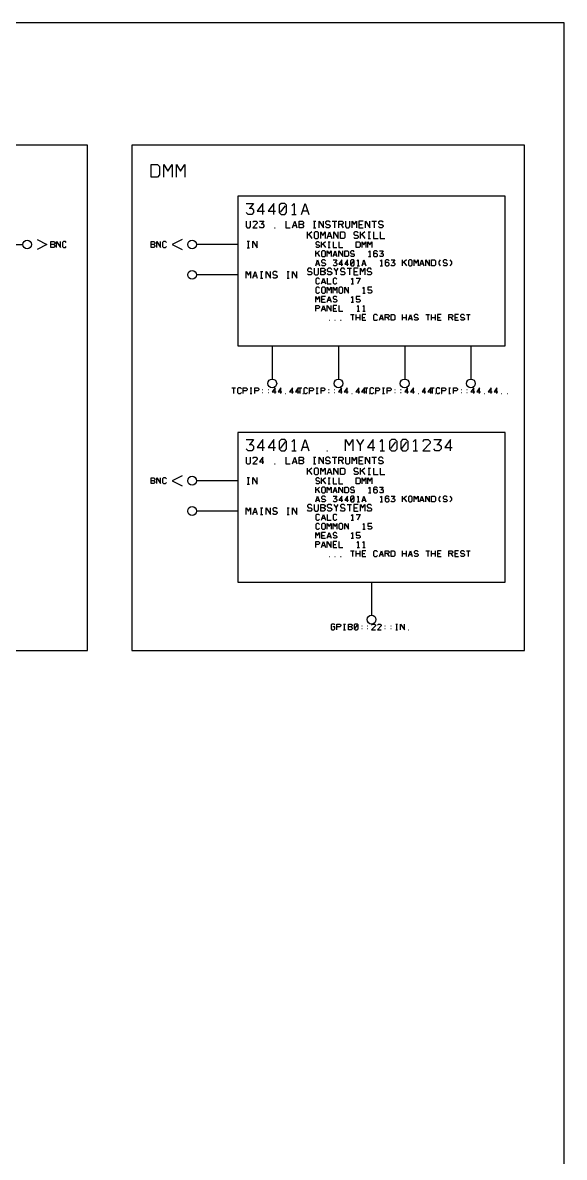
# Model space of a CAD drawing. Header units: millimetres. Extents: x 10 to 2534, y 10 to 1372.
# Drawn here: x 2338.2 to 2534.5, y 959.9 to 1371.6 of the extents above; entities that cross this region are included whole.
import ezdxf

# ---------------------------------------------------------------- set-up
doc = ezdxf.new("R2010")
doc.units = ezdxf.units.MM
for name, color, linetype, lineweight in [('DEVICE', 7, 'CONTINUOUS', 25), ('GROUP', 6, 'CONTINUOUS', 25), ('LABEL', 8, 'CONTINUOUS', 25), ('PANE', 250, 'CONTINUOUS', 25), ('POINT', 4, 'CONTINUOUS', 25), ('PORT_BUS', 5, 'CONTINUOUS', 25), ('PORT_IN', 3, 'CONTINUOUS', 25), ('PORT_OUT', 30, 'CONTINUOUS', 25), ('PORTAL', 2, 'CONTINUOUS', 25), ('SHEET', 7, 'CONTINUOUS', 25)]:
    doc.layers.add(name, color=color, linetype=linetype, lineweight=lineweight)

msp = doc.modelspace()

# ---------------------------------------------------------------- linework, layer by layer
at = {"layer": 'DEVICE'}
for points in [[(2416.2, 1254.3), (2513.1, 1254.3), (2513.1, 1308.6), (2416.2, 1308.6)], [(2416.2, 1168.6), (2513.1, 1168.6), (2513.1, 1222.9), (2416.2, 1222.9)]]:
    msp.add_lwpolyline(points, close=True, dxfattribs=at)
at = {"layer": 'GROUP'}
for points in [[(2024.1, 1143.8), (2361.7, 1143.8), (2361.7, 1327.2), (2024.1, 1327.2)], [(2377.7, 1143.8), (2520.1, 1143.8), (2520.1, 1327.2), (2377.7, 1327.2)]]:
    msp.add_lwpolyline(points, close=True, dxfattribs=at)
for points in [[(2384.7, 1315.6), (2384.7, 1320.2), (2387, 1320.2), (2387.766667, 1319.433333), (2387.766667, 1316.366667), (2387, 1315.6), (2384.7, 1315.6)], [(2389.3, 1315.6), (2389.3, 1320.2), (2390.833333, 1317.746667), (2392.366667, 1320.2), (2392.366667, 1315.6)], [(2393.9, 1315.6), (2393.9, 1320.2), (2395.433333, 1317.746667), (2396.966667, 1320.2), (2396.966667, 1315.6)]]:
    msp.add_lwpolyline(points, dxfattribs=at)
at = {"layer": 'LABEL'}
for points in [[(2419.2, 1306), (2421.866667, 1306), (2420.533333, 1304.266667)], [(2425.2, 1302), (2425.2, 1306), (2423.2, 1303.2), (2425.866667, 1303.2)], [(2429.2, 1302), (2429.2, 1306), (2427.2, 1303.2), (2429.866667, 1303.2)], [(2431.866667, 1302), (2433.2, 1302), (2433.866667, 1302.666667), (2433.866667, 1305.333333), (2433.2, 1306), (2431.866667, 1306), (2431.2, 1305.333333), (2431.2, 1302.666667), (2431.866667, 1302)], [(2431.6, 1302.8), (2433.466667, 1305.2)], [(2435.733333, 1305.2), (2436.533333, 1306), (2436.533333, 1302)], [(2439.2, 1302), (2440.533333, 1306), (2441.866667, 1302)], [(2420.266667, 1304.266667), (2421.2, 1304.266667), (2421.866667, 1303.6), (2421.866667, 1302.666667), (2421.2, 1302), (2419.866667, 1302), (2419.2, 1302.666667)], [(2435.733333, 1302), (2437.333333, 1302)], [(2439.666667, 1303.333333), (2441.4, 1303.333333)], [(2419.2, 1299.6), (2419.2, 1297.6), (2419.6, 1297.2), (2420.4, 1297.2), (2420.8, 1297.6), (2420.8, 1299.6)], [(2421.6, 1299.2), (2422, 1299.6), (2422.8, 1299.6), (2423.2, 1299.2), (2423.2, 1298.8), (2421.6, 1297.2), (2423.2, 1297.2)], [(2424, 1299.6), (2425.6, 1299.6), (2424.8, 1298.56)], [(2424.64, 1298.56), (2425.2, 1298.56), (2425.6, 1298.16), (2425.6, 1297.6), (2425.2, 1297.2), (2424.4, 1297.2), (2424, 1297.6)], [(2429.52, 1297.2), (2429.68, 1297.2)], [(2433.6, 1299.6), (2433.6, 1297.2), (2435.2, 1297.2)], [(2436, 1297.2), (2436.8, 1299.6), (2437.6, 1297.2)], [(2436.28, 1298), (2437.32, 1298)], [(2438.4, 1297.2), (2438.4, 1299.6), (2439.6, 1299.6), (2440, 1299.2), (2440, 1298.8), (2439.6, 1298.4), (2438.4, 1298.4)], [(2439.6, 1298.4), (2440, 1298), (2440, 1297.6), (2439.6, 1297.2), (2438.4, 1297.2)], [(2443.6, 1299.6), (2444.4, 1299.6)], [(2443.6, 1297.2), (2444.4, 1297.2)], [(2444, 1297.2), (2444, 1299.6)], [(2445.6, 1297.2), (2445.6, 1299.6), (2447.2, 1297.2), (2447.2, 1299.6)], [(2449.6, 1299.2), (2449.2, 1299.6), (2448.4, 1299.6), (2448, 1299.2), (2448, 1298.8), (2448.4, 1298.4), (2449.2, 1298.4), (2449.6, 1298), (2449.6, 1297.6), (2449.2, 1297.2), (2448.4, 1297.2), (2448, 1297.6)], [(2450.4, 1299.6), (2452, 1299.6)], [(2451.2, 1299.6), (2451.2, 1297.2)], [(2452.8, 1297.2), (2452.8, 1299.6), (2454, 1299.6), (2454.4, 1299.2), (2454.4, 1298.8), (2454, 1298.4), (2452.8, 1298.4)], [(2453.6, 1298.4), (2454.4, 1297.2)], [(2455.2, 1299.6), (2455.2, 1297.6), (2455.6, 1297.2), (2456.4, 1297.2), (2456.8, 1297.6), (2456.8, 1299.6)], [(2457.6, 1297.2), (2457.6, 1299.6), (2458.4, 1298.32), (2459.2, 1299.6), (2459.2, 1297.2)], [(2461.6, 1299.6), (2460, 1299.6), (2460, 1297.2), (2461.6, 1297.2)], [(2460, 1298.4), (2461.2, 1298.4)], [(2462.4, 1297.2), (2462.4, 1299.6), (2464, 1297.2), (2464, 1299.6)], [(2464.8, 1299.6), (2466.4, 1299.6)], [(2465.6, 1299.6), (2465.6, 1297.2)], [(2468.8, 1299.2), (2468.4, 1299.6), (2467.6, 1299.6), (2467.2, 1299.2), (2467.2, 1298.8), (2467.6, 1298.4), (2468.4, 1298.4), (2468.8, 1298), (2468.8, 1297.6), (2468.4, 1297.2), (2467.6, 1297.2), (2467.2, 1297.6)], [(2419.6, 1292.3), (2420.4, 1292.3)], [(2419.6, 1289.9), (2420.4, 1289.9)], [(2420, 1289.9), (2420, 1292.3)], [(2421.6, 1289.9), (2421.6, 1292.3), (2423.2, 1289.9), (2423.2, 1292.3)], [(2419.2, 1278.9), (2419.2, 1281.3), (2420, 1280.02), (2420.8, 1281.3), (2420.8, 1278.9)], [(2421.6, 1278.9), (2422.4, 1281.3), (2423.2, 1278.9)], [(2424.4, 1281.3), (2425.2, 1281.3)], [(2424.8, 1278.9), (2424.8, 1281.3)], [(2426.4, 1278.9), (2426.4, 1281.3), (2428, 1278.9), (2428, 1281.3)], [(2430.4, 1280.9), (2430, 1281.3), (2429.2, 1281.3), (2428.8, 1280.9), (2428.8, 1280.5), (2429.2, 1280.1), (2430, 1280.1), (2430.4, 1279.7), (2430.4, 1279.3), (2430, 1278.9), (2429.2, 1278.9), (2428.8, 1279.3)], [(2434, 1281.3), (2434.8, 1281.3)], [(2434.4, 1278.9), (2434.4, 1281.3)], [(2436, 1278.9), (2436, 1281.3), (2437.6, 1278.9), (2437.6, 1281.3)], [(2421.88, 1279.7), (2422.92, 1279.7)], [(2424.4, 1278.9), (2425.2, 1278.9)], [(2434, 1278.9), (2434.8, 1278.9)], [(2413.95, 1239.1), (2415.35, 1239.1)], [(2414.65, 1239.1), (2414.65, 1237)], [(2417.45, 1238.75), (2417.1, 1239.1), (2416.4, 1239.1), (2416.05, 1238.75), (2416.05, 1237.35), (2416.4, 1237), (2417.1, 1237), (2417.45, 1237.35)], [(2418.15, 1237), (2418.15, 1239.1), (2419.2, 1239.1), (2419.55, 1238.75), (2419.55, 1238.4), (2419.2, 1238.05), (2418.15, 1238.05)], [(2420.6, 1239.1), (2421.3, 1239.1)], [(2420.6, 1237), (2421.3, 1237)], [(2420.95, 1237), (2420.95, 1239.1)], [(2422.35, 1237), (2422.35, 1239.1), (2423.4, 1239.1), (2423.75, 1238.75), (2423.75, 1238.4), (2423.4, 1238.05), (2422.35, 1238.05)], [(2425.08, 1238.47), (2425.22, 1238.47)], [(2425.08, 1237.42), (2425.22, 1237.42)], [(2427.18, 1238.47), (2427.32, 1238.47)], [(2427.18, 1237.42), (2427.32, 1237.42)], [(2429.7, 1237), (2429.7, 1239.1), (2428.65, 1237.63), (2430.05, 1237.63)], [(2431.8, 1237), (2431.8, 1239.1), (2430.75, 1237.63), (2432.15, 1237.63)], [(2433.48, 1237), (2433.62, 1237)], [(2436, 1237), (2436, 1239.1), (2434.95, 1237.63), (2436.35, 1237.63)], [(2438.1, 1237), (2438.1, 1239.1), (2437.05, 1237.63), (2438.45, 1237.63)], [(2437.95, 1239.1), (2439.35, 1239.1)], [(2438.65, 1239.1), (2438.65, 1237)], [(2439.78, 1237), (2439.92, 1237)], [(2441.45, 1238.75), (2441.1, 1239.1), (2440.4, 1239.1), (2440.05, 1238.75), (2440.05, 1237.35), (2440.4, 1237), (2441.1, 1237), (2441.45, 1237.35)], [(2441.88, 1237), (2442.02, 1237)], [(2442.15, 1237), (2442.15, 1239.1), (2443.2, 1239.1), (2443.55, 1238.75), (2443.55, 1238.4), (2443.2, 1238.05), (2442.15, 1238.05)], [(2444.6, 1239.1), (2445.3, 1239.1)], [(2444.6, 1237), (2445.3, 1237)], [(2444.95, 1237), (2444.95, 1239.1)], [(2446.35, 1237), (2446.35, 1239.1), (2447.4, 1239.1), (2447.75, 1238.75), (2447.75, 1238.4), (2447.4, 1238.05), (2446.35, 1238.05)], [(2449.08, 1238.47), (2449.22, 1238.47)], [(2449.08, 1237.42), (2449.22, 1237.42)], [(2451.18, 1238.47), (2451.32, 1238.47)], [(2451.18, 1237.42), (2451.32, 1237.42)], [(2453.7, 1237), (2453.7, 1239.1), (2452.65, 1237.63), (2454.05, 1237.63)], [(2455.8, 1237), (2455.8, 1239.1), (2454.75, 1237.63), (2456.15, 1237.63)], [(2457.48, 1237), (2457.62, 1237)], [(2460, 1237), (2460, 1239.1), (2458.95, 1237.63), (2460.35, 1237.63)], [(2462.1, 1237), (2462.1, 1239.1), (2461.05, 1237.63), (2462.45, 1237.63)], [(2461.95, 1239.1), (2463.35, 1239.1)], [(2462.65, 1239.1), (2462.65, 1237)], [(2463.78, 1237), (2463.92, 1237)], [(2465.45, 1238.75), (2465.1, 1239.1), (2464.4, 1239.1), (2464.05, 1238.75), (2464.05, 1237.35), (2464.4, 1237), (2465.1, 1237), (2465.45, 1237.35)], [(2465.88, 1237), (2466.02, 1237)], [(2466.15, 1237), (2466.15, 1239.1), (2467.2, 1239.1), (2467.55, 1238.75), (2467.55, 1238.4), (2467.2, 1238.05), (2466.15, 1238.05)], [(2468.6, 1239.1), (2469.3, 1239.1)], [(2468.6, 1237), (2469.3, 1237)], [(2468.95, 1237), (2468.95, 1239.1)], [(2470.35, 1237), (2470.35, 1239.1), (2471.4, 1239.1), (2471.75, 1238.75), (2471.75, 1238.4), (2471.4, 1238.05), (2470.35, 1238.05)], [(2473.08, 1238.47), (2473.22, 1238.47)], [(2473.08, 1237.42), (2473.22, 1237.42)], [(2475.18, 1238.47), (2475.32, 1238.47)], [(2475.18, 1237.42), (2475.32, 1237.42)], [(2477.7, 1237), (2477.7, 1239.1), (2476.65, 1237.63), (2478.05, 1237.63)], [(2479.8, 1237), (2479.8, 1239.1), (2478.75, 1237.63), (2480.15, 1237.63)], [(2481.48, 1237), (2481.62, 1237)], [(2484, 1237), (2484, 1239.1), (2482.95, 1237.63), (2484.35, 1237.63)], [(2486.1, 1237), (2486.1, 1239.1), (2485.05, 1237.63), (2486.45, 1237.63)], [(2485.95, 1239.1), (2487.35, 1239.1)], [(2486.65, 1239.1), (2486.65, 1237)], [(2487.78, 1237), (2487.92, 1237)], [(2489.45, 1238.75), (2489.1, 1239.1), (2488.4, 1239.1), (2488.05, 1238.75), (2488.05, 1237.35), (2488.4, 1237), (2489.1, 1237), (2489.45, 1237.35)], [(2489.88, 1237), (2490.02, 1237)], [(2490.15, 1237), (2490.15, 1239.1), (2491.2, 1239.1), (2491.55, 1238.75), (2491.55, 1238.4), (2491.2, 1238.05), (2490.15, 1238.05)], [(2492.6, 1239.1), (2493.3, 1239.1)], [(2492.6, 1237), (2493.3, 1237)], [(2492.95, 1237), (2492.95, 1239.1)], [(2494.35, 1237), (2494.35, 1239.1), (2495.4, 1239.1), (2495.75, 1238.75), (2495.75, 1238.4), (2495.4, 1238.05), (2494.35, 1238.05)], [(2497.08, 1238.47), (2497.22, 1238.47)], [(2497.08, 1237.42), (2497.22, 1237.42)], [(2499.18, 1238.47), (2499.32, 1238.47)], [(2499.18, 1237.42), (2499.32, 1237.42)], [(2501.7, 1237), (2501.7, 1239.1), (2500.65, 1237.63), (2502.05, 1237.63)], [(2503.8, 1237), (2503.8, 1239.1), (2502.75, 1237.63), (2504.15, 1237.63)], [(2505.48, 1237), (2505.62, 1237)], [(2508, 1237), (2508, 1239.1), (2506.95, 1237.63), (2508.35, 1237.63)], [(2510.1, 1237), (2510.1, 1239.1), (2509.05, 1237.63), (2510.45, 1237.63)], [(2511.78, 1237), (2511.92, 1237)], [(2513.88, 1237), (2514.02, 1237)], [(2419.2, 1220.3), (2421.866667, 1220.3), (2420.533333, 1218.566667)], [(2425.2, 1216.3), (2425.2, 1220.3), (2423.2, 1217.5), (2425.866667, 1217.5)], [(2429.2, 1216.3), (2429.2, 1220.3), (2427.2, 1217.5), (2429.866667, 1217.5)], [(2431.866667, 1216.3), (2433.2, 1216.3), (2433.866667, 1216.966667), (2433.866667, 1219.633333), (2433.2, 1220.3), (2431.866667, 1220.3), (2431.2, 1219.633333), (2431.2, 1216.966667), (2431.866667, 1216.3)], [(2431.6, 1217.1), (2433.466667, 1219.5)], [(2435.733333, 1219.5), (2436.533333, 1220.3), (2436.533333, 1216.3)], [(2439.2, 1216.3), (2440.533333, 1220.3), (2441.866667, 1216.3)], [(2455.2, 1216.3), (2455.2, 1220.3), (2456.533333, 1218.166667), (2457.866667, 1220.3), (2457.866667, 1216.3)], [(2459.2, 1220.3), (2460.533333, 1218.3), (2461.866667, 1220.3)], [(2465.2, 1216.3), (2465.2, 1220.3), (2463.2, 1217.5), (2465.866667, 1217.5)], [(2467.733333, 1219.5), (2468.533333, 1220.3), (2468.533333, 1216.3)], [(2471.866667, 1216.3), (2473.2, 1216.3), (2473.866667, 1216.966667), (2473.866667, 1219.633333), (2473.2, 1220.3), (2471.866667, 1220.3), (2471.2, 1219.633333), (2471.2, 1216.966667), (2471.866667, 1216.3)], [(2471.6, 1217.1), (2473.466667, 1219.5)], [(2475.866667, 1216.3), (2477.2, 1216.3), (2477.866667, 1216.966667), (2477.866667, 1219.633333), (2477.2, 1220.3), (2475.866667, 1220.3), (2475.2, 1219.633333), (2475.2, 1216.966667), (2475.866667, 1216.3)], [(2475.6, 1217.1), (2477.466667, 1219.5)], [(2479.733333, 1219.5), (2480.533333, 1220.3), (2480.533333, 1216.3)], [(2483.2, 1219.633333), (2483.866667, 1220.3), (2485.2, 1220.3), (2485.866667, 1219.633333), (2485.866667, 1218.966667), (2483.2, 1216.3), (2485.866667, 1216.3)], [(2487.2, 1220.3), (2489.866667, 1220.3), (2488.533333, 1218.566667)], [(2493.2, 1216.3), (2493.2, 1220.3), (2491.2, 1217.5), (2493.866667, 1217.5)], [(2420.266667, 1218.566667), (2421.2, 1218.566667), (2421.866667, 1217.9), (2421.866667, 1216.966667), (2421.2, 1216.3), (2419.866667, 1216.3), (2419.2, 1216.966667)], [(2435.733333, 1216.3), (2437.333333, 1216.3)], [(2439.666667, 1217.633333), (2441.4, 1217.633333)], [(2448.4, 1216.3), (2448.666667, 1216.3)], [(2460.533333, 1218.3), (2460.533333, 1216.3)], [(2467.733333, 1216.3), (2469.333333, 1216.3)], [(2479.733333, 1216.3), (2481.333333, 1216.3)], [(2488.266667, 1218.566667), (2489.2, 1218.566667), (2489.866667, 1217.9), (2489.866667, 1216.966667), (2489.2, 1216.3), (2487.866667, 1216.3), (2487.2, 1216.966667)], [(2419.2, 1213.9), (2419.2, 1211.9), (2419.6, 1211.5), (2420.4, 1211.5), (2420.8, 1211.9), (2420.8, 1213.9)], [(2421.6, 1213.5), (2422, 1213.9), (2422.8, 1213.9), (2423.2, 1213.5), (2423.2, 1213.1), (2421.6, 1211.5), (2423.2, 1211.5)], [(2425.2, 1211.5), (2425.2, 1213.9), (2424, 1212.22), (2425.6, 1212.22)], [(2429.52, 1211.5), (2429.68, 1211.5)], [(2433.6, 1213.9), (2433.6, 1211.5), (2435.2, 1211.5)], [(2436, 1211.5), (2436.8, 1213.9), (2437.6, 1211.5)], [(2436.28, 1212.3), (2437.32, 1212.3)], [(2438.4, 1211.5), (2438.4, 1213.9), (2439.6, 1213.9), (2440, 1213.5), (2440, 1213.1), (2439.6, 1212.7), (2438.4, 1212.7)], [(2439.6, 1212.7), (2440, 1212.3), (2440, 1211.9), (2439.6, 1211.5), (2438.4, 1211.5)], [(2443.6, 1213.9), (2444.4, 1213.9)], [(2443.6, 1211.5), (2444.4, 1211.5)], [(2444, 1211.5), (2444, 1213.9)], [(2445.6, 1211.5), (2445.6, 1213.9), (2447.2, 1211.5), (2447.2, 1213.9)], [(2449.6, 1213.5), (2449.2, 1213.9), (2448.4, 1213.9), (2448, 1213.5), (2448, 1213.1), (2448.4, 1212.7), (2449.2, 1212.7), (2449.6, 1212.3), (2449.6, 1211.9), (2449.2, 1211.5), (2448.4, 1211.5), (2448, 1211.9)], [(2450.4, 1213.9), (2452, 1213.9)], [(2451.2, 1213.9), (2451.2, 1211.5)], [(2452.8, 1211.5), (2452.8, 1213.9), (2454, 1213.9), (2454.4, 1213.5), (2454.4, 1213.1), (2454, 1212.7), (2452.8, 1212.7)], [(2453.6, 1212.7), (2454.4, 1211.5)], [(2455.2, 1213.9), (2455.2, 1211.9), (2455.6, 1211.5), (2456.4, 1211.5), (2456.8, 1211.9), (2456.8, 1213.9)], [(2457.6, 1211.5), (2457.6, 1213.9), (2458.4, 1212.62), (2459.2, 1213.9), (2459.2, 1211.5)], [(2461.6, 1213.9), (2460, 1213.9), (2460, 1211.5), (2461.6, 1211.5)], [(2460, 1212.7), (2461.2, 1212.7)], [(2462.4, 1211.5), (2462.4, 1213.9), (2464, 1211.5), (2464, 1213.9)], [(2464.8, 1213.9), (2466.4, 1213.9)], [(2465.6, 1213.9), (2465.6, 1211.5)], [(2468.8, 1213.5), (2468.4, 1213.9), (2467.6, 1213.9), (2467.2, 1213.5), (2467.2, 1213.1), (2467.6, 1212.7), (2468.4, 1212.7), (2468.8, 1212.3), (2468.8, 1211.9), (2468.4, 1211.5), (2467.6, 1211.5), (2467.2, 1211.9)], [(2419.6, 1206.6), (2420.4, 1206.6)], [(2420, 1204.2), (2420, 1206.6)], [(2421.6, 1204.2), (2421.6, 1206.6), (2423.2, 1204.2), (2423.2, 1206.6)], [(2419.6, 1204.2), (2420.4, 1204.2)], [(2419.2, 1193.2), (2419.2, 1195.6), (2420, 1194.32), (2420.8, 1195.6), (2420.8, 1193.2)], [(2421.6, 1193.2), (2422.4, 1195.6), (2423.2, 1193.2)], [(2421.88, 1194), (2422.92, 1194)], [(2424.4, 1195.6), (2425.2, 1195.6)], [(2424.8, 1193.2), (2424.8, 1195.6)], [(2426.4, 1193.2), (2426.4, 1195.6), (2428, 1193.2), (2428, 1195.6)], [(2430.4, 1195.2), (2430, 1195.6), (2429.2, 1195.6), (2428.8, 1195.2), (2428.8, 1194.8), (2429.2, 1194.4), (2430, 1194.4), (2430.4, 1194), (2430.4, 1193.6), (2430, 1193.2), (2429.2, 1193.2), (2428.8, 1193.6)], [(2434, 1195.6), (2434.8, 1195.6)], [(2434.4, 1193.2), (2434.4, 1195.6)], [(2436, 1193.2), (2436, 1195.6), (2437.6, 1193.2), (2437.6, 1195.6)], [(2424.4, 1193.2), (2425.2, 1193.2)], [(2434, 1193.2), (2434.8, 1193.2)], [(2451.35, 1153.05), (2451, 1153.4), (2450.3, 1153.4), (2449.95, 1153.05), (2449.95, 1151.65), (2450.3, 1151.3), (2451, 1151.3), (2451.35, 1151.65), (2451.35, 1152.35), (2450.65, 1152.35)], [(2452.05, 1151.3), (2452.05, 1153.4), (2453.1, 1153.4), (2453.45, 1153.05), (2453.45, 1152.7), (2453.1, 1152.35), (2452.05, 1152.35)], [(2454.5, 1153.4), (2455.2, 1153.4)], [(2454.85, 1151.3), (2454.85, 1153.4)], [(2456.25, 1151.3), (2456.25, 1153.4), (2457.3, 1153.4), (2457.65, 1153.05), (2457.65, 1152.7), (2457.3, 1152.35), (2456.25, 1152.35)], [(2458.7, 1151.3), (2459.4, 1151.3), (2459.75, 1151.65), (2459.75, 1153.05), (2459.4, 1153.4), (2458.7, 1153.4), (2458.35, 1153.05), (2458.35, 1151.65), (2458.7, 1151.3)], [(2458.56, 1151.72), (2459.54, 1152.98)], [(2464.65, 1153.05), (2465, 1153.4), (2465.7, 1153.4), (2466.05, 1153.05), (2466.05, 1152.7), (2464.65, 1151.3), (2466.05, 1151.3)], [(2466.75, 1153.05), (2467.1, 1153.4), (2467.8, 1153.4), (2468.15, 1153.05), (2468.15, 1152.7), (2466.75, 1151.3), (2468.15, 1151.3)], [(2473.4, 1153.4), (2474.1, 1153.4)], [(2473.75, 1151.3), (2473.75, 1153.4)], [(2475.15, 1151.3), (2475.15, 1153.4), (2476.55, 1151.3), (2476.55, 1153.4)], [(2454.5, 1151.3), (2455.2, 1151.3)], [(2457.3, 1152.35), (2457.65, 1152), (2457.65, 1151.65), (2457.3, 1151.3), (2456.25, 1151.3)], [(2461.08, 1152.77), (2461.22, 1152.77)], [(2461.08, 1151.72), (2461.22, 1151.72)], [(2463.18, 1152.77), (2463.32, 1152.77)], [(2463.18, 1151.72), (2463.32, 1151.72)], [(2469.48, 1152.77), (2469.62, 1152.77)], [(2469.48, 1151.72), (2469.62, 1151.72)], [(2471.58, 1152.77), (2471.72, 1152.77)], [(2471.58, 1151.72), (2471.72, 1151.72)], [(2473.4, 1151.3), (2474.1, 1151.3)], [(2477.88, 1151.3), (2478.02, 1151.3)]]:
    msp.add_lwpolyline(points, dxfattribs=at)
at = {"layer": 'PANE'}
for points in [[(2441.4, 1293.3), (2441.4, 1295.7)], [(2443, 1295.7), (2441.4, 1294.34)], [(2441.96, 1294.82), (2443, 1293.3)], [(2444.2, 1293.3), (2445, 1293.3), (2445.4, 1293.7), (2445.4, 1295.3), (2445, 1295.7), (2444.2, 1295.7), (2443.8, 1295.3), (2443.8, 1293.7), (2444.2, 1293.3)], [(2446.2, 1293.3), (2446.2, 1295.7), (2447, 1294.42), (2447.8, 1295.7), (2447.8, 1293.3)], [(2448.6, 1293.3), (2449.4, 1295.7), (2450.2, 1293.3)], [(2448.88, 1294.1), (2449.92, 1294.1)], [(2451, 1293.3), (2451, 1295.7), (2452.6, 1293.3), (2452.6, 1295.7)], [(2453.4, 1293.3), (2453.4, 1295.7), (2454.6, 1295.7), (2455, 1295.3), (2455, 1293.7), (2454.6, 1293.3), (2453.4, 1293.3)], [(2459.8, 1295.3), (2459.4, 1295.7), (2458.6, 1295.7), (2458.2, 1295.3), (2458.2, 1294.9), (2458.6, 1294.5), (2459.4, 1294.5), (2459.8, 1294.1), (2459.8, 1293.7), (2459.4, 1293.3), (2458.6, 1293.3), (2458.2, 1293.7)], [(2460.6, 1293.3), (2460.6, 1295.7)], [(2462.2, 1295.7), (2460.6, 1294.34)], [(2461.16, 1294.82), (2462.2, 1293.3)], [(2463.4, 1295.7), (2464.2, 1295.7)], [(2463.4, 1293.3), (2464.2, 1293.3)], [(2463.8, 1293.3), (2463.8, 1295.7)], [(2465.4, 1295.7), (2465.4, 1293.3), (2467, 1293.3)], [(2467.8, 1295.7), (2467.8, 1293.3), (2469.4, 1293.3)], [(2445.8, 1291.75), (2445.45, 1292.1), (2444.75, 1292.1), (2444.4, 1291.75), (2444.4, 1291.4), (2444.75, 1291.05), (2445.45, 1291.05), (2445.8, 1290.7), (2445.8, 1290.35), (2445.45, 1290), (2444.75, 1290), (2444.4, 1290.35)], [(2444.4, 1286.7), (2444.4, 1288.8)], [(2445.8, 1288.8), (2444.4, 1287.61)], [(2446.5, 1290), (2446.5, 1292.1)], [(2447.9, 1292.1), (2446.5, 1290.91)], [(2446.85, 1286.7), (2447.55, 1286.7), (2447.9, 1287.05), (2447.9, 1288.45), (2447.55, 1288.8), (2446.85, 1288.8), (2446.5, 1288.45), (2446.5, 1287.05), (2446.85, 1286.7)], [(2446.99, 1291.33), (2447.9, 1290)], [(2448.6, 1286.7), (2448.6, 1288.8), (2449.3, 1287.68), (2450, 1288.8), (2450, 1286.7)], [(2448.95, 1292.1), (2449.65, 1292.1)], [(2448.95, 1290), (2449.65, 1290)], [(2449.3, 1290), (2449.3, 1292.1)], [(2450.7, 1292.1), (2450.7, 1290), (2452.1, 1290)], [(2450.7, 1286.7), (2451.4, 1288.8), (2452.1, 1286.7)], [(2452.8, 1292.1), (2452.8, 1290), (2454.2, 1290)], [(2452.8, 1286.7), (2452.8, 1288.8), (2454.2, 1286.7), (2454.2, 1288.8)], [(2454.9, 1286.7), (2454.9, 1288.8), (2455.95, 1288.8), (2456.3, 1288.45), (2456.3, 1287.05), (2455.95, 1286.7), (2454.9, 1286.7)], [(2458.4, 1288.45), (2458.05, 1288.8), (2457.35, 1288.8), (2457, 1288.45), (2457, 1288.1), (2457.35, 1287.75), (2458.05, 1287.75), (2458.4, 1287.4), (2458.4, 1287.05), (2458.05, 1286.7), (2457.35, 1286.7), (2457, 1287.05)], [(2459.1, 1290), (2459.1, 1292.1), (2460.15, 1292.1), (2460.5, 1291.75), (2460.5, 1290.35), (2460.15, 1290), (2459.1, 1290)], [(2461.2, 1290), (2461.2, 1292.1), (2461.9, 1290.98), (2462.6, 1292.1), (2462.6, 1290)], [(2463.3, 1290), (2463.3, 1292.1), (2464, 1290.98), (2464.7, 1292.1), (2464.7, 1290)], [(2463.58, 1288.38), (2464, 1288.8), (2464, 1286.7)], [(2466.8, 1288.45), (2466.45, 1288.8), (2465.75, 1288.8), (2465.4, 1288.45), (2465.4, 1287.05), (2465.75, 1286.7), (2466.45, 1286.7), (2466.8, 1287.05), (2466.8, 1287.54), (2466.45, 1287.89), (2465.75, 1287.89), (2465.4, 1287.54)], [(2467.5, 1288.8), (2468.9, 1288.8), (2468.2, 1287.89)], [(2444.4, 1283.4), (2445.1, 1285.5), (2445.8, 1283.4)], [(2444.89, 1288.03), (2445.8, 1286.7)], [(2447.9, 1285.15), (2447.55, 1285.5), (2446.85, 1285.5), (2446.5, 1285.15), (2446.5, 1284.8), (2446.85, 1284.45), (2447.55, 1284.45), (2447.9, 1284.1), (2447.9, 1283.75), (2447.55, 1283.4), (2446.85, 1283.4), (2446.5, 1283.75)], [(2450.7, 1285.5), (2452.1, 1285.5), (2451.4, 1284.59)], [(2451.26, 1284.59), (2451.75, 1284.59), (2452.1, 1284.24), (2452.1, 1283.75), (2451.75, 1283.4), (2451.05, 1283.4), (2450.7, 1283.75)], [(2450.945, 1287.4), (2451.855, 1287.4)], [(2453.85, 1283.4), (2453.85, 1285.5), (2452.8, 1284.03), (2454.2, 1284.03)], [(2455.95, 1283.4), (2455.95, 1285.5), (2454.9, 1284.03), (2456.3, 1284.03)], [(2457.35, 1283.4), (2458.05, 1283.4), (2458.4, 1283.75), (2458.4, 1285.15), (2458.05, 1285.5), (2457.35, 1285.5), (2457, 1285.15), (2457, 1283.75), (2457.35, 1283.4)], [(2457.21, 1283.82), (2458.19, 1285.08)], [(2459.38, 1285.08), (2459.8, 1285.5), (2459.8, 1283.4)], [(2461.2, 1283.4), (2461.9, 1285.5), (2462.6, 1283.4)], [(2463.58, 1286.7), (2464.42, 1286.7)], [(2468.06, 1287.89), (2468.55, 1287.89), (2468.9, 1287.54), (2468.9, 1287.05), (2468.55, 1286.7), (2467.85, 1286.7), (2467.5, 1287.05)], [(2467.78, 1285.08), (2468.2, 1285.5), (2468.2, 1283.4)], [(2471, 1285.15), (2470.65, 1285.5), (2469.95, 1285.5), (2469.6, 1285.15), (2469.6, 1283.75), (2469.95, 1283.4), (2470.65, 1283.4), (2471, 1283.75), (2471, 1284.24), (2470.65, 1284.59), (2469.95, 1284.59), (2469.6, 1284.24)], [(2471.7, 1285.5), (2473.1, 1285.5), (2472.4, 1284.59)], [(2472.26, 1284.59), (2472.75, 1284.59), (2473.1, 1284.24), (2473.1, 1283.75), (2472.75, 1283.4), (2472.05, 1283.4), (2471.7, 1283.75)], [(2475.9, 1283.4), (2475.9, 1285.5)], [(2477.3, 1285.5), (2475.9, 1284.31)], [(2476.39, 1284.73), (2477.3, 1283.4)], [(2478.35, 1283.4), (2479.05, 1283.4), (2479.4, 1283.75), (2479.4, 1285.15), (2479.05, 1285.5), (2478.35, 1285.5), (2478, 1285.15), (2478, 1283.75), (2478.35, 1283.4)], [(2480.1, 1283.4), (2480.1, 1285.5), (2480.8, 1284.38), (2481.5, 1285.5), (2481.5, 1283.4)], [(2482.2, 1283.4), (2482.9, 1285.5), (2483.6, 1283.4)], [(2484.3, 1283.4), (2484.3, 1285.5), (2485.7, 1283.4), (2485.7, 1285.5)], [(2486.4, 1283.4), (2486.4, 1285.5), (2487.45, 1285.5), (2487.8, 1285.15), (2487.8, 1283.75), (2487.45, 1283.4), (2486.4, 1283.4)], [(2489.55, 1285.5), (2488.99, 1284.8), (2488.99, 1284.1), (2489.55, 1283.4)], [(2492, 1285.15), (2491.65, 1285.5), (2490.95, 1285.5), (2490.6, 1285.15), (2490.6, 1284.8), (2490.95, 1284.45), (2491.65, 1284.45), (2492, 1284.1), (2492, 1283.75), (2491.65, 1283.4), (2490.95, 1283.4), (2490.6, 1283.75)], [(2493.05, 1285.5), (2493.61, 1284.8), (2493.61, 1284.1), (2493.05, 1283.4)], [(2443, 1282.1), (2442.6, 1282.5), (2441.8, 1282.5), (2441.4, 1282.1), (2441.4, 1281.7), (2441.8, 1281.3), (2442.6, 1281.3), (2443, 1280.9), (2443, 1280.5), (2442.6, 1280.1), (2441.8, 1280.1), (2441.4, 1280.5)], [(2443.8, 1282.5), (2443.8, 1280.5), (2444.2, 1280.1), (2445, 1280.1), (2445.4, 1280.5), (2445.4, 1282.5)], [(2444.645, 1284.1), (2445.555, 1284.1)], [(2446.2, 1280.1), (2446.2, 1282.5), (2447.4, 1282.5), (2447.8, 1282.1), (2447.8, 1281.7), (2447.4, 1281.3), (2446.2, 1281.3)], [(2447.4, 1281.3), (2447.8, 1280.9), (2447.8, 1280.5), (2447.4, 1280.1), (2446.2, 1280.1)], [(2450.2, 1282.1), (2449.8, 1282.5), (2449, 1282.5), (2448.6, 1282.1), (2448.6, 1281.7), (2449, 1281.3), (2449.8, 1281.3), (2450.2, 1280.9), (2450.2, 1280.5), (2449.8, 1280.1), (2449, 1280.1), (2448.6, 1280.5)], [(2451, 1282.5), (2451.8, 1281.3), (2452.6, 1282.5)], [(2451.8, 1281.3), (2451.8, 1280.1)], [(2455, 1282.1), (2454.6, 1282.5), (2453.8, 1282.5), (2453.4, 1282.1), (2453.4, 1281.7), (2453.8, 1281.3), (2454.6, 1281.3), (2455, 1280.9), (2455, 1280.5), (2454.6, 1280.1), (2453.8, 1280.1), (2453.4, 1280.5)], [(2455.8, 1282.5), (2457.4, 1282.5)], [(2456.6, 1282.5), (2456.6, 1280.1)], [(2459.8, 1282.5), (2458.2, 1282.5), (2458.2, 1280.1), (2459.8, 1280.1)], [(2458.2, 1281.3), (2459.4, 1281.3)], [(2459.38, 1283.4), (2460.22, 1283.4)], [(2460.6, 1280.1), (2460.6, 1282.5), (2461.4, 1281.22), (2462.2, 1282.5), (2462.2, 1280.1)], [(2461.445, 1284.1), (2462.355, 1284.1)], [(2464.6, 1282.1), (2464.2, 1282.5), (2463.4, 1282.5), (2463, 1282.1), (2463, 1281.7), (2463.4, 1281.3), (2464.2, 1281.3), (2464.6, 1280.9), (2464.6, 1280.5), (2464.2, 1280.1), (2463.4, 1280.1), (2463, 1280.5)], [(2467.78, 1283.4), (2468.62, 1283.4)], [(2482.445, 1284.1), (2483.355, 1284.1)], [(2445.8, 1278.55), (2445.45, 1278.9), (2444.75, 1278.9), (2444.4, 1278.55), (2444.4, 1277.15), (2444.75, 1276.8), (2445.45, 1276.8), (2445.8, 1277.15)], [(2446.5, 1276.8), (2447.2, 1278.9), (2447.9, 1276.8)], [(2446.745, 1277.5), (2447.655, 1277.5)], [(2448.6, 1278.9), (2448.6, 1276.8), (2450, 1276.8)], [(2452.1, 1278.55), (2451.75, 1278.9), (2451.05, 1278.9), (2450.7, 1278.55), (2450.7, 1277.15), (2451.05, 1276.8), (2451.75, 1276.8), (2452.1, 1277.15)], [(2457.28, 1278.48), (2457.7, 1278.9), (2457.7, 1276.8)], [(2457.28, 1276.8), (2458.12, 1276.8)], [(2459.1, 1278.9), (2460.5, 1278.9), (2459.52, 1276.8)], [(2445.8, 1275.25), (2445.45, 1275.6), (2444.75, 1275.6), (2444.4, 1275.25), (2444.4, 1273.85), (2444.75, 1273.5), (2445.45, 1273.5), (2445.8, 1273.85)], [(2444.4, 1270.2), (2444.4, 1272.3), (2445.1, 1271.18), (2445.8, 1272.3), (2445.8, 1270.2)], [(2446.85, 1273.5), (2447.55, 1273.5), (2447.9, 1273.85), (2447.9, 1275.25), (2447.55, 1275.6), (2446.85, 1275.6), (2446.5, 1275.25), (2446.5, 1273.85), (2446.85, 1273.5)], [(2447.9, 1272.3), (2446.5, 1272.3), (2446.5, 1270.2), (2447.9, 1270.2)], [(2448.6, 1273.5), (2448.6, 1275.6), (2449.3, 1274.48), (2450, 1275.6), (2450, 1273.5)], [(2448.6, 1270.2), (2449.3, 1272.3), (2450, 1270.2)], [(2450.7, 1273.5), (2450.7, 1275.6), (2451.4, 1274.48), (2452.1, 1275.6), (2452.1, 1273.5)], [(2452.1, 1271.95), (2451.75, 1272.3), (2451.05, 1272.3), (2450.7, 1271.95), (2450.7, 1271.6), (2451.05, 1271.25), (2451.75, 1271.25), (2452.1, 1270.9), (2452.1, 1270.55), (2451.75, 1270.2), (2451.05, 1270.2), (2450.7, 1270.55)], [(2453.15, 1273.5), (2453.85, 1273.5), (2454.2, 1273.85), (2454.2, 1275.25), (2453.85, 1275.6), (2453.15, 1275.6), (2452.8, 1275.25), (2452.8, 1273.85), (2453.15, 1273.5)], [(2454.9, 1273.5), (2454.9, 1275.6), (2456.3, 1273.5), (2456.3, 1275.6)], [(2457.28, 1271.88), (2457.7, 1272.3), (2457.7, 1270.2)], [(2460.5, 1272.3), (2459.1, 1272.3), (2459.1, 1271.32), (2460.15, 1271.32), (2460.5, 1270.97), (2460.5, 1270.55), (2460.15, 1270.2), (2459.45, 1270.2), (2459.1, 1270.55)], [(2461.48, 1275.18), (2461.9, 1275.6), (2461.9, 1273.5)], [(2461.48, 1273.5), (2462.32, 1273.5)], [(2464.7, 1275.6), (2463.3, 1275.6), (2463.3, 1274.62), (2464.35, 1274.62), (2464.7, 1274.27), (2464.7, 1273.85), (2464.35, 1273.5), (2463.65, 1273.5), (2463.3, 1273.85)], [(2444.4, 1266.9), (2444.4, 1269), (2445.45, 1269), (2445.8, 1268.65), (2445.8, 1268.3), (2445.45, 1267.95), (2444.4, 1267.95)], [(2446.5, 1271.25), (2447.55, 1271.25)], [(2446.5, 1266.9), (2447.2, 1269), (2447.9, 1266.9)], [(2448.6, 1266.9), (2448.6, 1269), (2450, 1266.9), (2450, 1269)], [(2448.845, 1270.9), (2449.755, 1270.9)], [(2452.1, 1269), (2450.7, 1269), (2450.7, 1266.9), (2452.1, 1266.9)], [(2452.8, 1269), (2452.8, 1266.9), (2454.2, 1266.9)], [(2457.28, 1270.2), (2458.12, 1270.2)], [(2459.38, 1268.58), (2459.8, 1269), (2459.8, 1266.9)], [(2461.48, 1268.58), (2461.9, 1269), (2461.9, 1266.9)], [(2446.745, 1267.6), (2447.655, 1267.6)], [(2450.7, 1267.95), (2451.75, 1267.95)], [(2457, 1265.7), (2458.4, 1265.7)], [(2457.7, 1265.7), (2457.7, 1263.6)], [(2459.1, 1263.6), (2459.1, 1265.7)], [(2459.1, 1264.65), (2460.5, 1264.65)], [(2459.38, 1266.9), (2460.22, 1266.9)], [(2460.5, 1263.6), (2460.5, 1265.7)], [(2462.6, 1265.7), (2461.2, 1265.7), (2461.2, 1263.6), (2462.6, 1263.6)], [(2461.2, 1264.65), (2462.25, 1264.65)], [(2461.48, 1266.9), (2462.32, 1266.9)], [(2466.8, 1265.35), (2466.45, 1265.7), (2465.75, 1265.7), (2465.4, 1265.35), (2465.4, 1263.95), (2465.75, 1263.6), (2466.45, 1263.6), (2466.8, 1263.95)], [(2467.5, 1263.6), (2468.2, 1265.7), (2468.9, 1263.6)], [(2467.745, 1264.3), (2468.655, 1264.3)], [(2469.6, 1263.6), (2469.6, 1265.7), (2470.65, 1265.7), (2471, 1265.35), (2471, 1265), (2470.65, 1264.65), (2469.6, 1264.65)], [(2470.3, 1264.65), (2471, 1263.6)], [(2471.7, 1263.6), (2471.7, 1265.7), (2472.75, 1265.7), (2473.1, 1265.35), (2473.1, 1263.95), (2472.75, 1263.6), (2471.7, 1263.6)], [(2475.9, 1263.6), (2475.9, 1265.7)], [(2475.9, 1264.65), (2477.3, 1264.65)], [(2477.3, 1263.6), (2477.3, 1265.7)], [(2478, 1263.6), (2478.7, 1265.7), (2479.4, 1263.6)], [(2478.245, 1264.3), (2479.155, 1264.3)], [(2481.5, 1265.35), (2481.15, 1265.7), (2480.45, 1265.7), (2480.1, 1265.35), (2480.1, 1265), (2480.45, 1264.65), (2481.15, 1264.65), (2481.5, 1264.3), (2481.5, 1263.95), (2481.15, 1263.6), (2480.45, 1263.6), (2480.1, 1263.95)], [(2484.3, 1265.7), (2485.7, 1265.7)], [(2485, 1265.7), (2485, 1263.6)], [(2486.4, 1263.6), (2486.4, 1265.7)], [(2486.4, 1264.65), (2487.8, 1264.65)], [(2487.8, 1263.6), (2487.8, 1265.7)], [(2489.9, 1265.7), (2488.5, 1265.7), (2488.5, 1263.6), (2489.9, 1263.6)], [(2488.5, 1264.65), (2489.55, 1264.65)], [(2492.7, 1263.6), (2492.7, 1265.7), (2493.75, 1265.7), (2494.1, 1265.35), (2494.1, 1265), (2493.75, 1264.65), (2492.7, 1264.65)], [(2493.4, 1264.65), (2494.1, 1263.6)], [(2496.2, 1265.7), (2494.8, 1265.7), (2494.8, 1263.6), (2496.2, 1263.6)], [(2494.8, 1264.65), (2495.85, 1264.65)], [(2498.3, 1265.35), (2497.95, 1265.7), (2497.25, 1265.7), (2496.9, 1265.35), (2496.9, 1265), (2497.25, 1264.65), (2497.95, 1264.65), (2498.3, 1264.3), (2498.3, 1263.95), (2497.95, 1263.6), (2497.25, 1263.6), (2496.9, 1263.95)], [(2499, 1265.7), (2500.4, 1265.7)], [(2499.7, 1265.7), (2499.7, 1263.6)], [(2449.23, 1263.6), (2449.37, 1263.6)], [(2451.33, 1263.6), (2451.47, 1263.6)], [(2453.43, 1263.6), (2453.57, 1263.6)], [(2441.4, 1207.6), (2441.4, 1210)], [(2443, 1210), (2441.4, 1208.64)], [(2441.96, 1209.12), (2443, 1207.6)], [(2444.2, 1207.6), (2445, 1207.6), (2445.4, 1208), (2445.4, 1209.6), (2445, 1210), (2444.2, 1210), (2443.8, 1209.6), (2443.8, 1208), (2444.2, 1207.6)], [(2445.8, 1206.05), (2445.45, 1206.4), (2444.75, 1206.4), (2444.4, 1206.05), (2444.4, 1205.7), (2444.75, 1205.35), (2445.45, 1205.35), (2445.8, 1205), (2445.8, 1204.65), (2445.45, 1204.3), (2444.75, 1204.3), (2444.4, 1204.65)], [(2446.2, 1207.6), (2446.2, 1210), (2447, 1208.72), (2447.8, 1210), (2447.8, 1207.6)], [(2446.5, 1204.3), (2446.5, 1206.4)], [(2447.9, 1206.4), (2446.5, 1205.21)], [(2448.6, 1207.6), (2449.4, 1210), (2450.2, 1207.6)], [(2448.88, 1208.4), (2449.92, 1208.4)], [(2448.95, 1206.4), (2449.65, 1206.4)], [(2449.3, 1204.3), (2449.3, 1206.4)], [(2450.7, 1206.4), (2450.7, 1204.3), (2452.1, 1204.3)], [(2451, 1207.6), (2451, 1210), (2452.6, 1207.6), (2452.6, 1210)], [(2452.8, 1206.4), (2452.8, 1204.3), (2454.2, 1204.3)], [(2453.4, 1207.6), (2453.4, 1210), (2454.6, 1210), (2455, 1209.6), (2455, 1208), (2454.6, 1207.6), (2453.4, 1207.6)], [(2459.8, 1209.6), (2459.4, 1210), (2458.6, 1210), (2458.2, 1209.6), (2458.2, 1209.2), (2458.6, 1208.8), (2459.4, 1208.8), (2459.8, 1208.4), (2459.8, 1208), (2459.4, 1207.6), (2458.6, 1207.6), (2458.2, 1208)], [(2459.1, 1204.3), (2459.1, 1206.4), (2460.15, 1206.4), (2460.5, 1206.05), (2460.5, 1204.65), (2460.15, 1204.3), (2459.1, 1204.3)], [(2460.6, 1207.6), (2460.6, 1210)], [(2462.2, 1210), (2460.6, 1208.64)], [(2461.16, 1209.12), (2462.2, 1207.6)], [(2461.2, 1204.3), (2461.2, 1206.4), (2461.9, 1205.28), (2462.6, 1206.4), (2462.6, 1204.3)], [(2463.3, 1204.3), (2463.3, 1206.4), (2464, 1205.28), (2464.7, 1206.4), (2464.7, 1204.3)], [(2463.4, 1210), (2464.2, 1210)], [(2463.4, 1207.6), (2464.2, 1207.6)], [(2463.8, 1207.6), (2463.8, 1210)], [(2465.4, 1210), (2465.4, 1207.6), (2467, 1207.6)], [(2467.8, 1210), (2467.8, 1207.6), (2469.4, 1207.6)], [(2444.4, 1201), (2444.4, 1203.1)], [(2445.8, 1203.1), (2444.4, 1201.91)], [(2444.89, 1202.33), (2445.8, 1201)], [(2446.85, 1201), (2447.55, 1201), (2447.9, 1201.35), (2447.9, 1202.75), (2447.55, 1203.1), (2446.85, 1203.1), (2446.5, 1202.75), (2446.5, 1201.35), (2446.85, 1201)], [(2446.99, 1205.63), (2447.9, 1204.3)], [(2448.6, 1201), (2448.6, 1203.1), (2449.3, 1201.98), (2450, 1203.1), (2450, 1201)], [(2448.95, 1204.3), (2449.65, 1204.3)], [(2450.7, 1201), (2451.4, 1203.1), (2452.1, 1201)], [(2452.8, 1201), (2452.8, 1203.1), (2454.2, 1201), (2454.2, 1203.1)], [(2454.9, 1201), (2454.9, 1203.1), (2455.95, 1203.1), (2456.3, 1202.75), (2456.3, 1201.35), (2455.95, 1201), (2454.9, 1201)], [(2458.4, 1202.75), (2458.05, 1203.1), (2457.35, 1203.1), (2457, 1202.75), (2457, 1202.4), (2457.35, 1202.05), (2458.05, 1202.05), (2458.4, 1201.7), (2458.4, 1201.35), (2458.05, 1201), (2457.35, 1201), (2457, 1201.35)], [(2463.58, 1202.68), (2464, 1203.1), (2464, 1201)], [(2466.8, 1202.75), (2466.45, 1203.1), (2465.75, 1203.1), (2465.4, 1202.75), (2465.4, 1201.35), (2465.75, 1201), (2466.45, 1201), (2466.8, 1201.35), (2466.8, 1201.84), (2466.45, 1202.19), (2465.75, 1202.19), (2465.4, 1201.84)], [(2467.5, 1203.1), (2468.9, 1203.1), (2468.2, 1202.19)], [(2444.4, 1197.7), (2445.1, 1199.8), (2445.8, 1197.7)], [(2444.645, 1198.4), (2445.555, 1198.4)], [(2447.9, 1199.45), (2447.55, 1199.8), (2446.85, 1199.8), (2446.5, 1199.45), (2446.5, 1199.1), (2446.85, 1198.75), (2447.55, 1198.75), (2447.9, 1198.4), (2447.9, 1198.05), (2447.55, 1197.7), (2446.85, 1197.7), (2446.5, 1198.05)], [(2450.7, 1199.8), (2452.1, 1199.8), (2451.4, 1198.89)], [(2451.26, 1198.89), (2451.75, 1198.89), (2452.1, 1198.54), (2452.1, 1198.05), (2451.75, 1197.7), (2451.05, 1197.7), (2450.7, 1198.05)], [(2450.945, 1201.7), (2451.855, 1201.7)], [(2453.85, 1197.7), (2453.85, 1199.8), (2452.8, 1198.33), (2454.2, 1198.33)], [(2455.95, 1197.7), (2455.95, 1199.8), (2454.9, 1198.33), (2456.3, 1198.33)], [(2457.35, 1197.7), (2458.05, 1197.7), (2458.4, 1198.05), (2458.4, 1199.45), (2458.05, 1199.8), (2457.35, 1199.8), (2457, 1199.45), (2457, 1198.05), (2457.35, 1197.7)], [(2457.21, 1198.12), (2458.19, 1199.38)], [(2459.38, 1199.38), (2459.8, 1199.8), (2459.8, 1197.7)], [(2461.2, 1197.7), (2461.9, 1199.8), (2462.6, 1197.7)], [(2461.445, 1198.4), (2462.355, 1198.4)], [(2463.58, 1201), (2464.42, 1201)], [(2468.06, 1202.19), (2468.55, 1202.19), (2468.9, 1201.84), (2468.9, 1201.35), (2468.55, 1201), (2467.85, 1201), (2467.5, 1201.35)], [(2467.78, 1199.38), (2468.2, 1199.8), (2468.2, 1197.7)], [(2471, 1199.45), (2470.65, 1199.8), (2469.95, 1199.8), (2469.6, 1199.45), (2469.6, 1198.05), (2469.95, 1197.7), (2470.65, 1197.7), (2471, 1198.05), (2471, 1198.54), (2470.65, 1198.89), (2469.95, 1198.89), (2469.6, 1198.54)], [(2471.7, 1199.8), (2473.1, 1199.8), (2472.4, 1198.89)], [(2472.26, 1198.89), (2472.75, 1198.89), (2473.1, 1198.54), (2473.1, 1198.05), (2472.75, 1197.7), (2472.05, 1197.7), (2471.7, 1198.05)], [(2475.9, 1197.7), (2475.9, 1199.8)], [(2477.3, 1199.8), (2475.9, 1198.61)], [(2476.39, 1199.03), (2477.3, 1197.7)], [(2478.35, 1197.7), (2479.05, 1197.7), (2479.4, 1198.05), (2479.4, 1199.45), (2479.05, 1199.8), (2478.35, 1199.8), (2478, 1199.45), (2478, 1198.05), (2478.35, 1197.7)], [(2480.1, 1197.7), (2480.1, 1199.8), (2480.8, 1198.68), (2481.5, 1199.8), (2481.5, 1197.7)], [(2482.2, 1197.7), (2482.9, 1199.8), (2483.6, 1197.7)], [(2482.445, 1198.4), (2483.355, 1198.4)], [(2484.3, 1197.7), (2484.3, 1199.8), (2485.7, 1197.7), (2485.7, 1199.8)], [(2486.4, 1197.7), (2486.4, 1199.8), (2487.45, 1199.8), (2487.8, 1199.45), (2487.8, 1198.05), (2487.45, 1197.7), (2486.4, 1197.7)], [(2489.55, 1199.8), (2488.99, 1199.1), (2488.99, 1198.4), (2489.55, 1197.7)], [(2492, 1199.45), (2491.65, 1199.8), (2490.95, 1199.8), (2490.6, 1199.45), (2490.6, 1199.1), (2490.95, 1198.75), (2491.65, 1198.75), (2492, 1198.4), (2492, 1198.05), (2491.65, 1197.7), (2490.95, 1197.7), (2490.6, 1198.05)], [(2493.05, 1199.8), (2493.61, 1199.1), (2493.61, 1198.4), (2493.05, 1197.7)], [(2443, 1196.4), (2442.6, 1196.8), (2441.8, 1196.8), (2441.4, 1196.4), (2441.4, 1196), (2441.8, 1195.6), (2442.6, 1195.6), (2443, 1195.2), (2443, 1194.8), (2442.6, 1194.4), (2441.8, 1194.4), (2441.4, 1194.8)], [(2443.8, 1196.8), (2443.8, 1194.8), (2444.2, 1194.4), (2445, 1194.4), (2445.4, 1194.8), (2445.4, 1196.8)], [(2446.2, 1194.4), (2446.2, 1196.8), (2447.4, 1196.8), (2447.8, 1196.4), (2447.8, 1196), (2447.4, 1195.6), (2446.2, 1195.6)], [(2447.4, 1195.6), (2447.8, 1195.2), (2447.8, 1194.8), (2447.4, 1194.4), (2446.2, 1194.4)], [(2450.2, 1196.4), (2449.8, 1196.8), (2449, 1196.8), (2448.6, 1196.4), (2448.6, 1196), (2449, 1195.6), (2449.8, 1195.6), (2450.2, 1195.2), (2450.2, 1194.8), (2449.8, 1194.4), (2449, 1194.4), (2448.6, 1194.8)], [(2451, 1196.8), (2451.8, 1195.6), (2452.6, 1196.8)], [(2451.8, 1195.6), (2451.8, 1194.4)], [(2455, 1196.4), (2454.6, 1196.8), (2453.8, 1196.8), (2453.4, 1196.4), (2453.4, 1196), (2453.8, 1195.6), (2454.6, 1195.6), (2455, 1195.2), (2455, 1194.8), (2454.6, 1194.4), (2453.8, 1194.4), (2453.4, 1194.8)], [(2455.8, 1196.8), (2457.4, 1196.8)], [(2456.6, 1196.8), (2456.6, 1194.4)], [(2459.8, 1196.8), (2458.2, 1196.8), (2458.2, 1194.4), (2459.8, 1194.4)], [(2458.2, 1195.6), (2459.4, 1195.6)], [(2459.38, 1197.7), (2460.22, 1197.7)], [(2460.6, 1194.4), (2460.6, 1196.8), (2461.4, 1195.52), (2462.2, 1196.8), (2462.2, 1194.4)], [(2464.6, 1196.4), (2464.2, 1196.8), (2463.4, 1196.8), (2463, 1196.4), (2463, 1196), (2463.4, 1195.6), (2464.2, 1195.6), (2464.6, 1195.2), (2464.6, 1194.8), (2464.2, 1194.4), (2463.4, 1194.4), (2463, 1194.8)], [(2467.78, 1197.7), (2468.62, 1197.7)], [(2445.8, 1192.85), (2445.45, 1193.2), (2444.75, 1193.2), (2444.4, 1192.85), (2444.4, 1191.45), (2444.75, 1191.1), (2445.45, 1191.1), (2445.8, 1191.45)], [(2445.8, 1189.55), (2445.45, 1189.9), (2444.75, 1189.9), (2444.4, 1189.55), (2444.4, 1188.15), (2444.75, 1187.8), (2445.45, 1187.8), (2445.8, 1188.15)], [(2446.5, 1191.1), (2447.2, 1193.2), (2447.9, 1191.1)], [(2446.85, 1187.8), (2447.55, 1187.8), (2447.9, 1188.15), (2447.9, 1189.55), (2447.55, 1189.9), (2446.85, 1189.9), (2446.5, 1189.55), (2446.5, 1188.15), (2446.85, 1187.8)], [(2446.745, 1191.8), (2447.655, 1191.8)], [(2448.6, 1193.2), (2448.6, 1191.1), (2450, 1191.1)], [(2448.6, 1187.8), (2448.6, 1189.9), (2449.3, 1188.78), (2450, 1189.9), (2450, 1187.8)], [(2452.1, 1192.85), (2451.75, 1193.2), (2451.05, 1193.2), (2450.7, 1192.85), (2450.7, 1191.45), (2451.05, 1191.1), (2451.75, 1191.1), (2452.1, 1191.45)], [(2450.7, 1187.8), (2450.7, 1189.9), (2451.4, 1188.78), (2452.1, 1189.9), (2452.1, 1187.8)], [(2453.15, 1187.8), (2453.85, 1187.8), (2454.2, 1188.15), (2454.2, 1189.55), (2453.85, 1189.9), (2453.15, 1189.9), (2452.8, 1189.55), (2452.8, 1188.15), (2453.15, 1187.8)], [(2454.9, 1187.8), (2454.9, 1189.9), (2456.3, 1187.8), (2456.3, 1189.9)], [(2457.28, 1192.78), (2457.7, 1193.2), (2457.7, 1191.1)], [(2457.28, 1191.1), (2458.12, 1191.1)], [(2459.1, 1193.2), (2460.5, 1193.2), (2459.52, 1191.1)], [(2461.48, 1189.48), (2461.9, 1189.9), (2461.9, 1187.8)], [(2464.7, 1189.9), (2463.3, 1189.9), (2463.3, 1188.92), (2464.35, 1188.92), (2464.7, 1188.57), (2464.7, 1188.15), (2464.35, 1187.8), (2463.65, 1187.8), (2463.3, 1188.15)], [(2444.4, 1184.5), (2444.4, 1186.6), (2445.1, 1185.48), (2445.8, 1186.6), (2445.8, 1184.5)], [(2447.9, 1186.6), (2446.5, 1186.6), (2446.5, 1184.5), (2447.9, 1184.5)], [(2448.6, 1184.5), (2449.3, 1186.6), (2450, 1184.5)], [(2452.1, 1186.25), (2451.75, 1186.6), (2451.05, 1186.6), (2450.7, 1186.25), (2450.7, 1185.9), (2451.05, 1185.55), (2451.75, 1185.55), (2452.1, 1185.2), (2452.1, 1184.85), (2451.75, 1184.5), (2451.05, 1184.5), (2450.7, 1184.85)], [(2457.28, 1186.18), (2457.7, 1186.6), (2457.7, 1184.5)], [(2460.5, 1186.6), (2459.1, 1186.6), (2459.1, 1185.62), (2460.15, 1185.62), (2460.5, 1185.27), (2460.5, 1184.85), (2460.15, 1184.5), (2459.45, 1184.5), (2459.1, 1184.85)], [(2461.48, 1187.8), (2462.32, 1187.8)], [(2444.4, 1181.2), (2444.4, 1183.3), (2445.45, 1183.3), (2445.8, 1182.95), (2445.8, 1182.6), (2445.45, 1182.25), (2444.4, 1182.25)], [(2446.5, 1185.55), (2447.55, 1185.55)], [(2446.5, 1181.2), (2447.2, 1183.3), (2447.9, 1181.2)], [(2446.745, 1181.9), (2447.655, 1181.9)], [(2448.6, 1181.2), (2448.6, 1183.3), (2450, 1181.2), (2450, 1183.3)], [(2448.845, 1185.2), (2449.755, 1185.2)], [(2452.1, 1183.3), (2450.7, 1183.3), (2450.7, 1181.2), (2452.1, 1181.2)], [(2450.7, 1182.25), (2451.75, 1182.25)], [(2452.8, 1183.3), (2452.8, 1181.2), (2454.2, 1181.2)], [(2457.28, 1184.5), (2458.12, 1184.5)], [(2459.38, 1182.88), (2459.8, 1183.3), (2459.8, 1181.2)], [(2461.48, 1182.88), (2461.9, 1183.3), (2461.9, 1181.2)], [(2449.23, 1177.9), (2449.37, 1177.9)], [(2451.33, 1177.9), (2451.47, 1177.9)], [(2453.43, 1177.9), (2453.57, 1177.9)], [(2457, 1180), (2458.4, 1180)], [(2457.7, 1180), (2457.7, 1177.9)], [(2459.1, 1177.9), (2459.1, 1180)], [(2459.1, 1178.95), (2460.5, 1178.95)], [(2459.38, 1181.2), (2460.22, 1181.2)], [(2460.5, 1177.9), (2460.5, 1180)], [(2462.6, 1180), (2461.2, 1180), (2461.2, 1177.9), (2462.6, 1177.9)], [(2461.2, 1178.95), (2462.25, 1178.95)], [(2461.48, 1181.2), (2462.32, 1181.2)], [(2466.8, 1179.65), (2466.45, 1180), (2465.75, 1180), (2465.4, 1179.65), (2465.4, 1178.25), (2465.75, 1177.9), (2466.45, 1177.9), (2466.8, 1178.25)], [(2467.5, 1177.9), (2468.2, 1180), (2468.9, 1177.9)], [(2467.745, 1178.6), (2468.655, 1178.6)], [(2469.6, 1177.9), (2469.6, 1180), (2470.65, 1180), (2471, 1179.65), (2471, 1179.3), (2470.65, 1178.95), (2469.6, 1178.95)], [(2470.3, 1178.95), (2471, 1177.9)], [(2471.7, 1177.9), (2471.7, 1180), (2472.75, 1180), (2473.1, 1179.65), (2473.1, 1178.25), (2472.75, 1177.9), (2471.7, 1177.9)], [(2475.9, 1177.9), (2475.9, 1180)], [(2475.9, 1178.95), (2477.3, 1178.95)], [(2477.3, 1177.9), (2477.3, 1180)], [(2478, 1177.9), (2478.7, 1180), (2479.4, 1177.9)], [(2478.245, 1178.6), (2479.155, 1178.6)], [(2481.5, 1179.65), (2481.15, 1180), (2480.45, 1180), (2480.1, 1179.65), (2480.1, 1179.3), (2480.45, 1178.95), (2481.15, 1178.95), (2481.5, 1178.6), (2481.5, 1178.25), (2481.15, 1177.9), (2480.45, 1177.9), (2480.1, 1178.25)], [(2484.3, 1180), (2485.7, 1180)], [(2485, 1180), (2485, 1177.9)], [(2486.4, 1177.9), (2486.4, 1180)], [(2486.4, 1178.95), (2487.8, 1178.95)], [(2487.8, 1177.9), (2487.8, 1180)], [(2489.9, 1180), (2488.5, 1180), (2488.5, 1177.9), (2489.9, 1177.9)], [(2488.5, 1178.95), (2489.55, 1178.95)], [(2492.7, 1177.9), (2492.7, 1180), (2493.75, 1180), (2494.1, 1179.65), (2494.1, 1179.3), (2493.75, 1178.95), (2492.7, 1178.95)], [(2493.4, 1178.95), (2494.1, 1177.9)], [(2496.2, 1180), (2494.8, 1180), (2494.8, 1177.9), (2496.2, 1177.9)], [(2494.8, 1178.95), (2495.85, 1178.95)], [(2498.3, 1179.65), (2497.95, 1180), (2497.25, 1180), (2496.9, 1179.65), (2496.9, 1179.3), (2497.25, 1178.95), (2497.95, 1178.95), (2498.3, 1178.6), (2498.3, 1178.25), (2497.95, 1177.9), (2497.25, 1177.9), (2496.9, 1178.25)], [(2499, 1180), (2500.4, 1180)], [(2499.7, 1180), (2499.7, 1177.9)]]:
    msp.add_lwpolyline(points, dxfattribs=at)
at = {"layer": 'POINT'}
for centre in [(2339.8, 1291.1), (2399.6, 1291.1), (2399.6, 1280.1), (2428.65, 1240.7), (2452.65, 1240.7), (2476.65, 1240.7), (2500.65, 1240.7), (2399.6, 1205.4), (2399.6, 1194.4), (2464.65, 1155)]:
    msp.add_circle(centre, 1.6, dxfattribs=at)
at = {"layer": 'PORT_BUS'}
for p, q in [((2428.65, 1254.3), (2428.65, 1242.3)), ((2452.65, 1254.3), (2452.65, 1242.3)), ((2476.65, 1254.3), (2476.65, 1242.3)), ((2500.65, 1254.3), (2500.65, 1242.3)), ((2464.65, 1168.6), (2464.65, 1156.6))]:
    msp.add_line(p, q, dxfattribs=at)
at = {"layer": 'PORT_IN'}
for p, q in [((2416.2, 1291.1), (2401.2, 1291.1)), ((2416.2, 1280.1), (2401.2, 1280.1)), ((2416.2, 1205.4), (2401.2, 1205.4)), ((2416.2, 1194.4), (2401.2, 1194.4))]:
    msp.add_line(p, q, dxfattribs=at)
at = {"layer": 'PORT_OUT'}
msp.add_line((2323.2, 1291.1), (2338.2, 1291.1), dxfattribs=at)
at = {"layer": 'PORTAL'}
for points in [[(2343.4, 1292.9), (2347, 1291.1), (2343.4, 1289.3)], [(2396, 1292.9), (2392.4, 1291.1), (2396, 1289.3)], [(2348.4, 1290.05), (2348.4, 1292.15), (2349.45, 1292.15), (2349.8, 1291.8), (2349.8, 1291.45), (2349.45, 1291.1), (2348.4, 1291.1)], [(2349.45, 1291.1), (2349.8, 1290.75), (2349.8, 1290.4), (2349.45, 1290.05), (2348.4, 1290.05)], [(2350.5, 1290.05), (2350.5, 1292.15), (2351.9, 1290.05), (2351.9, 1292.15)], [(2354, 1291.8), (2353.65, 1292.15), (2352.95, 1292.15), (2352.6, 1291.8), (2352.6, 1290.4), (2352.95, 1290.05), (2353.65, 1290.05), (2354, 1290.4)], [(2384.7, 1290.05), (2384.7, 1292.15), (2385.75, 1292.15), (2386.1, 1291.8), (2386.1, 1291.45), (2385.75, 1291.1), (2384.7, 1291.1)], [(2385.75, 1291.1), (2386.1, 1290.75), (2386.1, 1290.4), (2385.75, 1290.05), (2384.7, 1290.05)], [(2386.8, 1290.05), (2386.8, 1292.15), (2388.2, 1290.05), (2388.2, 1292.15)], [(2390.3, 1291.8), (2389.95, 1292.15), (2389.25, 1292.15), (2388.9, 1291.8), (2388.9, 1290.4), (2389.25, 1290.05), (2389.95, 1290.05), (2390.3, 1290.4)], [(2384.7, 1204.35), (2384.7, 1206.45), (2385.75, 1206.45), (2386.1, 1206.1), (2386.1, 1205.75), (2385.75, 1205.4), (2384.7, 1205.4)], [(2386.8, 1204.35), (2386.8, 1206.45), (2388.2, 1204.35), (2388.2, 1206.45)], [(2390.3, 1206.1), (2389.95, 1206.45), (2389.25, 1206.45), (2388.9, 1206.1), (2388.9, 1204.7), (2389.25, 1204.35), (2389.95, 1204.35), (2390.3, 1204.7)], [(2396, 1207.2), (2392.4, 1205.4), (2396, 1203.6)], [(2385.75, 1205.4), (2386.1, 1205.05), (2386.1, 1204.7), (2385.75, 1204.35), (2384.7, 1204.35)]]:
    msp.add_lwpolyline(points, dxfattribs=at)
at = {"layer": 'SHEET'}
msp.add_lwpolyline([(9.6, 9.6), (2534.5, 9.6), (2534.5, 1371.6), (9.6, 1371.6)], close=True, dxfattribs=at)

doc.saveas('drawing.dxf')
